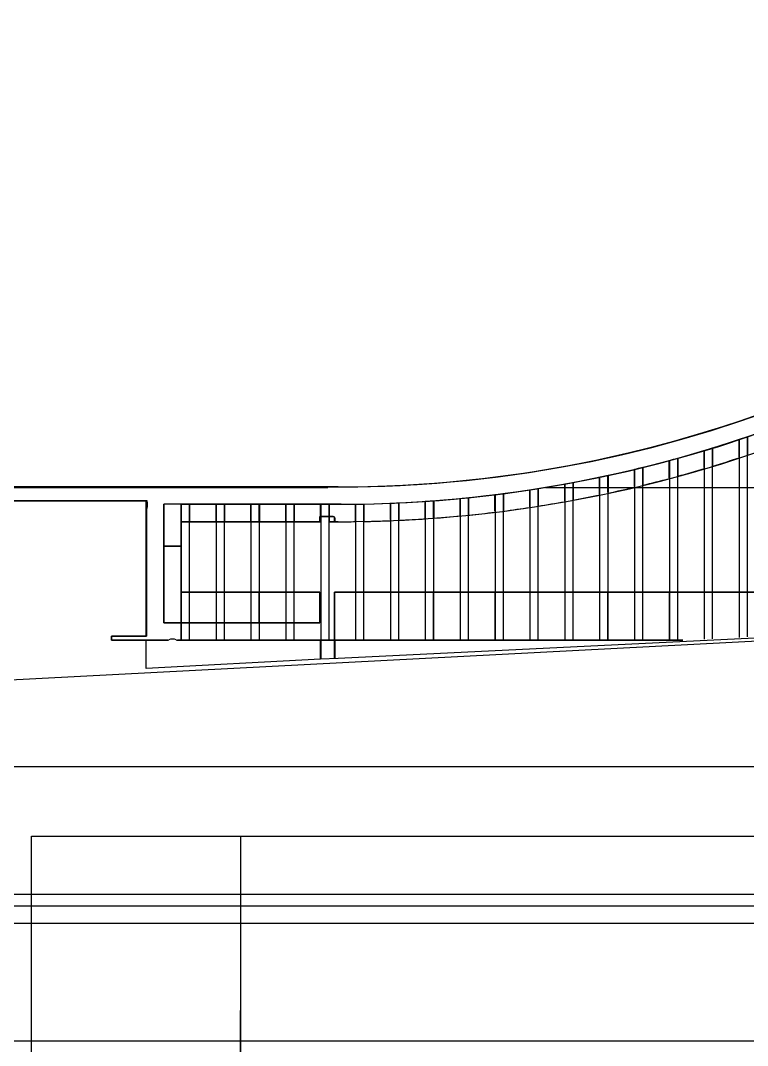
# Model space of a CAD drawing. Header units: millimetres. Extents: x -4391136 to -1798569, y -886572 to -291056.
# Drawn here: x -2255466 to -2254423, y -390540 to -389070 of the extents above; entities that cross this region are included whole.
import ezdxf

# ---------------------------------------------------------------- set-up
doc = ezdxf.new("R2010")
doc.units = ezdxf.units.MM
doc.linetypes.add('TA_GL_005.00000', pattern=[13.75, 5, -1.25, 1.25, -1.25, 5])
for name, color, linetype in [('000 - 0_SYM_DWG_GRIDLINE_MAIN_COLOR_251', 7, 'Continuous'), ('000 - CONCRETE_EX_BUILDING_MAIN_COLOR_1', 7, 'Continuous'), ('000 - CONCRETE_EX_BUILDING_SUB_COLOR_251', 7, 'Continuous'), ('000 - CONCRETE_EX_CANOPY_MAIN_COLOR_251', 7, 'Continuous'), ('000 - CONCRETE_WALL_MAIN_COLOR_1', 7, 'Continuous'), ('_PP-Dim', 7, 'Continuous'), ('Xref-E1-E4$0$E2_Ent2-CRD$0$_Beam', 7, 'Continuous'), ('Xref-E1-E4$0$E2_Ent2-CRD$0$_Col', 7, 'Continuous'), ('Xref-E1-E4$0$E2_Ent2-CRD$0$S-280-M_STRUCT_FRAME', 7, 'Continuous')]:
    doc.layers.add(name, color=color, linetype=linetype)
doc.styles.add('TA', font='', dxfattribs={"height": 4.5})
doc.styles.get('TA').set_extended_font_data('Cordia New')

# ---------------------------------------------------------------- blocks, each defined once
blk = doc.blocks.new('W-1-PP17-ENT2_REV00_20260527-020919_ELEVATION_2_ST')
at = {"layer": 'Xref-E1-E4$0$E2_Ent2-CRD$0$_Beam', "color": 7, "lineweight": -3}
blk.add_line((-22025, 105590), (-19735, 105590), dxfattribs=at)
at = {"layer": 'Xref-E1-E4$0$E2_Ent2-CRD$0$_Col', "color": 7}
blk.add_lwpolyline([(-22325, 105590), (-22025, 105590), (-22025, 102290), (-22325, 102290)], close=True, dxfattribs=at)
at = {"layer": 'Xref-E1-E4$0$E2_Ent2-CRD$0$S-280-M_STRUCT_FRAME', "color": 7, "lineweight": -3}
blk.add_line((-22025, 104990), (-22025, 105340), dxfattribs=at)
blk = doc.blocks.new('*U2335')
at = {"layer": '000 - 0_SYM_DWG_GRIDLINE_MAIN_COLOR_251', "color": 7, "linetype": 'ByBlock', "ltscale": 5}
blk.add_line((20, 0), (-573.796, 0), dxfattribs=at)
at = {"color": 7, "style": 'TA', "flags": 1}
blk.add_attdef('LOCATION', (6, -6), '', height=4.5, rotation=270, dxfattribs=at)
blk = doc.blocks.new('W-1-PP17-ENT2_REV00_20260527-020919_ELEVATION_2_DIMS')
at = {"layer": '000 - 0_SYM_DWG_GRIDLINE_MAIN_COLOR_251', "color": 7, "linetype": 'TA_GL_005.00000', "xscale": 50, "yscale": 50, "zscale": 50, "rotation": 180}
blk.add_blockref('*U2335', (-26525, 106090), dxfattribs=at)
blk = doc.blocks.new('A$C3de08056')
at = {"layer": '000 - CONCRETE_WALL_MAIN_COLOR_1', "color": 7}
for p, q in [((-25909.9, -239), (-28909.6, -396.2)), ((-29334.1, -500), (-16609.4, -500)), ((-29309.4, -500), (-16609.4, -500)), ((-16609.4, -683.6), (-29334.1, -683.6)), ((-16609.4, -700), (-29759.4, -700)), ((-16609.4, -725), (-29759.4, -725)), ((-16609.4, -725), (-29509.4, -725)), ((-16609.4, -894), (-29559.4, -894)), ((-16609.4, -894), (-29509.4, -894))]:
    blk.add_line(p, q, dxfattribs=at)
blk = doc.blocks.new('DPA_CP_Entrance Canopy Curve_Ent 2_Edge Rev B-2 - Entrance Canopy Curve_Right-28747511-ENTRANCE 2 - ELEVATION 2')
at = {"layer": '000 - CONCRETE_EX_BUILDING_SUB_COLOR_251', "color": 7}
for p, q in [((-517828.4, 106159), (-517828.4, 105875.3)), ((-517828.4, 106133.7), (-517828.4, 106159)), ((-517816.4, 105875.9), (-517816.4, 106163)), ((-517816.4, 106163), (-517816.4, 106137.2)), ((-517878.4, 106143.2), (-517878.4, 105872.7)), ((-517878.4, 106118.8), (-517878.4, 106143.2)), ((-517866.4, 105873.3), (-517866.4, 106146.9)), ((-517866.4, 106146.9), (-517866.4, 106122.3)), ((-517966.4, 105871.1), (-517966.4, 106119.2)), ((-517966.4, 106119.2), (-517966.4, 106094.1)), ((-517928.4, 106129), (-517928.4, 105871.1)), ((-517928.4, 106103.9), (-517928.4, 106129)), ((-517916.4, 105871.1), (-517916.4, 106132.2)), ((-517916.4, 106132.2), (-517916.4, 106107.5)), ((-518028.4, 106105), (-518028.4, 105871.1)), ((-518028.4, 106081.1), (-518028.4, 106105)), ((-518016.4, 105871.1), (-518016.4, 106107.6)), ((-518016.4, 106107.6), (-518016.4, 106083.6)), ((-517978.4, 106116.2), (-517978.4, 105871.1)), ((-517978.4, 106091.6), (-517978.4, 106116.2)), ((-518403.4, 106091.1), (-518878.4, 106091.1)), ((-518403.4, 106091.1), (-518878.4, 106091.1)), ((-518078.4, 106095.2), (-518078.4, 105871.1)), ((-518078.4, 106070.6), (-518078.4, 106095.2)), ((-518066.4, 105871.1), (-518066.4, 106097.5)), ((-518066.4, 106097.5), (-518066.4, 106073.1)), ((-518216.4, 105871.1), (-518216.4, 106075.7)), ((-518216.4, 106075.7), (-518216.4, 106051.7)), ((-518178.4, 106080), (-518178.4, 105871.1)), ((-518178.4, 106056.4), (-518178.4, 106080)), ((-518166.4, 105871.1), (-518166.4, 106081.5)), ((-518166.4, 106081.5), (-518166.4, 106057.9)), ((-518128.4, 106086.9), (-518128.4, 105871.1)), ((-518128.4, 106062.6), (-518128.4, 106086.9)), ((-518116.4, 105871.1), (-518116.4, 106088.8)), ((-518116.4, 106088.8), (-518116.4, 106064.1)), ((-518878.4, 106071.1), (-518677.5, 106071.1)), ((-518878.4, 106071.1), (-518677.5, 106071.1)), ((-518628.4, 106066.1), (-518628.4, 105896.1)), ((-518628.4, 105871.1), (-518628.4, 106066.1)), ((-518628.4, 106066.1), (-518398.9, 106066.1)), ((-518628.4, 106066.1), (-518398.9, 106066.1)), ((-518628.4, 106066.1), (-518628.4, 105872.2)), ((-518616.4, 106066.1), (-518628.4, 106066.1)), ((-518628.4, 106066.1), (-518616.4, 106066.1)), ((-518628.4, 105872.2), (-518628.4, 106066.1)), ((-518616.4, 105871.1), (-518616.4, 106066.1)), ((-518616.4, 106066.1), (-518616.4, 106041.1)), ((-518566.4, 106066.1), (-518578.4, 106066.1)), ((-518578.4, 106066.1), (-518578.4, 105871.1)), ((-518578.4, 106041.1), (-518578.4, 106066.1)), ((-518578.4, 106066.1), (-518566.4, 106066.1)), ((-518566.4, 105871.1), (-518566.4, 106066.1)), ((-518566.4, 106066.1), (-518566.4, 106041.1)), ((-518516.4, 106066.1), (-518528.4, 106066.1)), ((-518528.4, 106066.1), (-518528.4, 105871.1)), ((-518528.4, 106041.1), (-518528.4, 106066.1)), ((-518528.4, 106066.1), (-518516.4, 106066.1)), ((-518516.4, 105871.1), (-518516.4, 106066.1)), ((-518516.4, 106066.1), (-518516.4, 106041.1)), ((-518466.4, 106066.1), (-518478.4, 106066.1)), ((-518478.4, 106066.1), (-518478.4, 105871.1)), ((-518478.4, 106041.1), (-518478.4, 106066.1)), ((-518478.4, 106066.1), (-518466.4, 106066.1)), ((-518466.4, 105871.1), (-518466.4, 106066.1)), ((-518466.4, 106066.1), (-518466.4, 106041.1)), ((-518416.4, 106066.1), (-518428.4, 106066.1)), ((-518428.4, 106066.1), (-518428.4, 105871.1)), ((-518428.4, 106041.1), (-518428.4, 106066.1)), ((-518428.4, 106066.1), (-518416.4, 106066.1)), ((-518416.4, 105871.1), (-518416.4, 106066.1)), ((-518416.4, 106066.1), (-518416.4, 106041.1)), ((-518378.4, 106066.2), (-518378.4, 105871.1)), ((-518378.4, 106042.1), (-518378.4, 106066.2)), ((-518366.4, 105871.1), (-518366.4, 106066.4)), ((-518366.4, 106066.4), (-518366.4, 106042.6)), ((-518328.4, 106067.6), (-518328.4, 105871.1)), ((-518328.4, 106044.2), (-518328.4, 106067.6)), ((-518316.4, 105871.1), (-518316.4, 106068.1)), ((-518316.4, 106068.1), (-518316.4, 106044.7)), ((-518278.4, 106070.4), (-518278.4, 105871.1)), ((-518278.4, 106046.2), (-518278.4, 106070.4)), ((-518266.4, 105871.1), (-518266.4, 106071.2)), ((-518266.4, 106071.2), (-518266.4, 106046.7)), ((-518228.4, 106074.5), (-518228.4, 105871.1)), ((-518228.4, 106050.2), (-518228.4, 106074.5)), ((-518678.4, 106058.1), (-518678.4, 105877.1)), ((-518678.4, 106058.1), (-518678.4, 105877.1)), ((-518429.4, 106041.1), (-518429.4, 106048.6)), ((-518429.4, 106048.6), (-518429.4, 106041.1)), ((-518416.4, 106048.6), (-518410.4, 106048.6)), ((-518410.4, 106048.6), (-518416.4, 106048.6)), ((-518408.4, 106046.6), (-518408.4, 106041.1)), ((-518408.4, 106041.1), (-518408.4, 106046.6)), ((-518628.4, 106041.1), (-518628.4, 105872.2)), ((-518628.4, 105872.2), (-518628.4, 106041.1)), ((-518628.4, 106041.1), (-518628.4, 105940)), ((-518628.4, 105940), (-518628.4, 106041.1)), ((-518628.4, 106041.1), (-518628.4, 105940)), ((-518628.4, 105940), (-518628.4, 106041.1)), ((-518578.4, 106041.1), (-518616.4, 106041.1)), ((-518616.4, 106041.1), (-518578.4, 106041.1)), ((-518578.4, 106041.1), (-518616.4, 106041.1)), ((-518616.4, 106041.1), (-518578.4, 106041.1)), ((-518578.4, 106041.1), (-518616.4, 106041.1)), ((-518616.4, 106041.1), (-518578.4, 106041.1)), ((-518528.4, 106041.1), (-518566.4, 106041.1)), ((-518566.4, 106041.1), (-518528.4, 106041.1)), ((-518528.4, 106041.1), (-518566.4, 106041.1)), ((-518566.4, 106041.1), (-518528.4, 106041.1)), ((-518528.4, 106041.1), (-518566.4, 106041.1)), ((-518566.4, 106041.1), (-518528.4, 106041.1)), ((-518478.4, 106041.1), (-518516.4, 106041.1)), ((-518516.4, 106041.1), (-518478.4, 106041.1)), ((-518478.4, 106041.1), (-518516.4, 106041.1)), ((-518516.4, 106041.1), (-518478.4, 106041.1)), ((-518478.4, 106041.1), (-518516.4, 106041.1)), ((-518516.4, 106041.1), (-518478.4, 106041.1)), ((-518428.4, 106041.1), (-518466.4, 106041.1)), ((-518466.4, 106041.1), (-518428.4, 106041.1)), ((-518428.4, 106041.1), (-518466.4, 106041.1)), ((-518466.4, 106041.1), (-518428.4, 106041.1)), ((-518429.4, 106041.1), (-518466.4, 106041.1)), ((-518466.4, 106041.1), (-518429.4, 106041.1)), ((-518403.4, 106041.1), (-518416.4, 106041.1)), ((-518416.4, 106041.1), (-518403.4, 106041.1)), ((-518403.4, 106041.1), (-518416.4, 106041.1)), ((-518416.4, 106041.1), (-518403.4, 106041.1)), ((-518403.4, 106041.1), (-518408.4, 106041.1)), ((-518408.4, 106041.1), (-518403.4, 106041.1)), ((-518628.4, 105872.2), (-518628.4, 105896.1)), ((-518678.4, 105877.1), (-518728.4, 105877.1)), ((-518728.4, 105877.1), (-518728.4, 105871.1)), ((-518728.4, 105877.1), (-518728.4, 105872.2)), ((-518678.4, 105877.1), (-518728.4, 105877.1)), ((-518728.4, 105871.1), (-518647.9, 105871.1)), ((-518728.4, 105871.1), (-518647.9, 105871.1)), ((-518633.9, 105871.1), (-518628.4, 105871.1)), ((-518633.9, 105871.1), (-518428.4, 105871.1)), ((-518628.4, 105871.1), (-517909, 105871.1)), ((-517909, 105871.1), (-518628.4, 105871.1)), ((-518428.4, 105871.1), (-518628.4, 105871.1)), ((-518628.4, 105871.1), (-518616.4, 105871.1)), ((-518616.4, 105871.1), (-518628.4, 105871.1)), ((-518578.4, 105871.1), (-518566.4, 105871.1)), ((-518566.4, 105871.1), (-518578.4, 105871.1)), ((-518528.4, 105871.1), (-518516.4, 105871.1)), ((-518516.4, 105871.1), (-518528.4, 105871.1)), ((-518478.4, 105871.1), (-518466.4, 105871.1)), ((-518466.4, 105871.1), (-518478.4, 105871.1)), ((-518428.4, 105843.8), (-518428.4, 105871.1)), ((-518428.4, 105871.1), (-518428.4, 105843.8)), ((-518428.4, 105871.1), (-518416.4, 105871.1)), ((-518416.4, 105871.1), (-518428.4, 105871.1)), ((-518408.4, 105871.1), (-518408.4, 105844.9)), ((-518408.4, 105844.9), (-518408.4, 105871.1)), ((-518378.4, 105871.1), (-518366.4, 105871.1)), ((-518366.4, 105871.1), (-518378.4, 105871.1)), ((-518328.4, 105871.1), (-518316.4, 105871.1)), ((-518316.4, 105871.1), (-518328.4, 105871.1)), ((-518278.4, 105871.1), (-518266.4, 105871.1)), ((-518266.4, 105871.1), (-518278.4, 105871.1)), ((-518228.4, 105871.1), (-518216.4, 105871.1)), ((-518216.4, 105871.1), (-518228.4, 105871.1)), ((-518178.4, 105871.1), (-518166.4, 105871.1)), ((-518166.4, 105871.1), (-518178.4, 105871.1)), ((-518128.4, 105871.1), (-518116.4, 105871.1)), ((-518116.4, 105871.1), (-518128.4, 105871.1)), ((-518078.4, 105871.1), (-518066.4, 105871.1)), ((-518066.4, 105871.1), (-518078.4, 105871.1)), ((-518028.4, 105871.1), (-518016.4, 105871.1)), ((-518016.4, 105871.1), (-518028.4, 105871.1)), ((-517978.4, 105871.1), (-517966.4, 105871.1)), ((-517966.4, 105871.1), (-517978.4, 105871.1)), ((-517928.4, 105871.1), (-517916.4, 105871.1)), ((-517916.4, 105871.1), (-517928.4, 105871.1))]:
    blk.add_line(p, q, dxfattribs=at)
for centre, radius, start, end in [((-518403.4, 107891.1), 1800, 270, 360), ((-518403.4, 107891.1), 1825, 270.1424, 0), ((-518403.4, 107891.1), 1800, 270, 326.8114), ((-518403.4, 107891.1), 1825, 270.1424, 293.7891), ((-518403.4, 107891.1), 1825, 288.3648, 288.7622), ((-518403.4, 107891.1), 1825, 288.3648, 288.7622), ((-518403.4, 107891.1), 1825, 286.7184, 287.1122), ((-518403.4, 107891.1), 1825, 286.7184, 287.1122), ((-518403.4, 107891.1), 1825, 283.4663, 283.854), ((-518403.4, 107891.1), 1825, 283.4663, 283.854), ((-518403.4, 107891.1), 1825, 285.0861, 285.4767), ((-518403.4, 107891.1), 1825, 285.0861, 285.4767), ((-518403.4, 107891.1), 1850, 286.8884, 288.1167), ((-518403.4, 107891.1), 1850, 286.8884, 288.1167), ((-518403.4, 107891.1), 1850, 286.8884, 288.1167), ((-518403.4, 107891.1), 1850, 286.8884, 288.1167), ((-518403.4, 107891.1), 1850, 286.8884, 288.1167), ((-518403.4, 107891.1), 1850, 286.8884, 288.1167), ((-518403.4, 107891.1), 1825, 281.8574, 282.2426), ((-518403.4, 107891.1), 1825, 281.8574, 282.05), ((-518403.4, 107891.1), 1825, 282.0766, 282.2426), ((-518403.4, 107891.1), 1850, 285.2722, 286.5005), ((-518403.4, 107891.1), 1850, 285.2722, 286.5005), ((-518403.4, 107891.1), 1850, 285.2722, 286.5005), ((-518403.4, 107891.1), 1850, 285.2722, 286.5005), ((-518403.4, 107891.1), 1850, 285.2722, 286.5005), ((-518403.4, 107891.1), 1850, 285.2722, 286.5005), ((-518403.4, 107891.1), 1825, 280.2579, 280.641), ((-518403.4, 107891.1), 1825, 280.2579, 280.641), ((-518403.4, 107891.1), 1850, 282.0849, 283.2877), ((-518403.4, 107891.1), 1850, 282.0849, 283.2877), ((-518403.4, 107891.1), 1850, 282.0849, 283.2877), ((-518403.4, 107891.1), 1850, 282.0849, 283.2877), ((-518403.4, 107891.1), 1850, 282.0849, 283.2877), ((-518403.4, 107891.1), 1850, 282.0849, 283.2877), ((-518403.4, 107891.1), 1850, 283.6676, 284.8843), ((-518403.4, 107891.1), 1850, 283.6676, 284.8843), ((-518403.4, 107891.1), 1850, 283.6676, 284.8843), ((-518403.4, 107891.1), 1850, 283.6676, 284.8843), ((-518403.4, 107891.1), 1850, 283.6676, 284.8843), ((-518403.4, 107891.1), 1850, 283.6676, 284.8843), ((-518403.4, 107891.1), 1825, 275.5024, 275.881), ((-518403.4, 107891.1), 1825, 275.5024, 275.881), ((-518403.4, 107891.1), 1825, 277.0817, 277.4615), ((-518403.4, 107891.1), 1825, 277.0817, 277.4615), ((-518403.4, 107891.1), 1825, 278.6664, 279.0477), ((-518403.4, 107891.1), 1825, 278.6664, 279.0477), ((-518403.4, 107891.1), 1850, 280.5022, 281.7051), ((-518403.4, 107891.1), 1850, 280.5022, 281.7051), ((-518403.4, 107891.1), 1850, 280.5022, 281.7051), ((-518403.4, 107891.1), 1850, 280.5022, 281.7051), ((-518403.4, 107891.1), 1850, 280.5022, 281.7051), ((-518403.4, 107891.1), 1850, 280.5022, 281.7051), ((-518675.4, 106058.1), 3, 135, 180), ((-518692.9, 106065.7), 16.3, 340.2412, 19.0992), ((-518692.9, 106065.7), 16.3, 340.2412, 19.0992), ((-518403.4, 107891.1), 1825, 270.7847, 271.1615), ((-518403.4, 107891.1), 1825, 270.7847, 271.1615), ((-518403.4, 107891.1), 1825, 272.3551, 272.7322), ((-518403.4, 107891.1), 1825, 272.3551, 272.7322), ((-518403.4, 107891.1), 1825, 273.9273, 274.305), ((-518403.4, 107891.1), 1825, 273.9273, 274.1161), ((-518403.4, 107891.1), 1825, 274.1456, 274.305), ((-518403.4, 107891.1), 1850, 277.3662, 278.5525), ((-518403.4, 107891.1), 1850, 277.3662, 278.5525), ((-518403.4, 107891.1), 1850, 277.3662, 278.5525), ((-518403.4, 107891.1), 1850, 277.3662, 278.5525), ((-518403.4, 107891.1), 1850, 277.3662, 278.5525), ((-518403.4, 107891.1), 1850, 277.3662, 278.5525), ((-518403.4, 107891.1), 1850, 278.9272, 280.1224), ((-518403.4, 107891.1), 1850, 278.9272, 280.1224), ((-518403.4, 107891.1), 1850, 278.9272, 280.1224), ((-518403.4, 107891.1), 1850, 278.9272, 280.1224), ((-518403.4, 107891.1), 1850, 278.9272, 280.1224), ((-518403.4, 107891.1), 1850, 278.9272, 280.1224), ((-518410.4, 106046.6), 2, 0, 90), ((-518410.4, 106046.6), 2, 30, 60), ((-518403.4, 107891.1), 1850, 274.2476, 275.4306), ((-518403.4, 107891.1), 1850, 274.2476, 275.4306), ((-518403.4, 107891.1), 1850, 274.2476, 275.4306), ((-518403.4, 107891.1), 1850, 274.2476, 275.4306), ((-518403.4, 107891.1), 1850, 274.2476, 275.4306), ((-518403.4, 107891.1), 1850, 274.2476, 275.4306), ((-518403.4, 107891.1), 1850, 275.8052, 276.9916), ((-518403.4, 107891.1), 1850, 275.8052, 276.9916), ((-518403.4, 107891.1), 1850, 275.8052, 276.9916), ((-518403.4, 107891.1), 1850, 275.8052, 276.9916), ((-518403.4, 107891.1), 1850, 275.8052, 276.9916), ((-518403.4, 107891.1), 1850, 275.8052, 276.9916), ((-518403.4, 107891.1), 1850, 270, 270.775), ((-518403.4, 107891.1), 1850, 270, 270.775), ((-518403.4, 107891.1), 1850, 270, 270.775), ((-518403.4, 107891.1), 1850, 270, 270.775), ((-518403.4, 107891.1), 1850, 270, 270.775), ((-518403.4, 107891.1), 1850, 270, 270.775), ((-518403.4, 107891.1), 1850, 271.147, 272.3253), ((-518403.4, 107891.1), 1850, 271.147, 272.3253), ((-518403.4, 107891.1), 1850, 271.147, 272.3253), ((-518403.4, 107891.1), 1850, 271.147, 272.3253), ((-518403.4, 107891.1), 1850, 271.147, 272.3253), ((-518403.4, 107891.1), 1850, 271.147, 272.3253), ((-518403.4, 107891.1), 1850, 272.6973, 273.8756), ((-518403.4, 107891.1), 1850, 272.6973, 273.8756), ((-518403.4, 107891.1), 1850, 272.6973, 273.8756), ((-518403.4, 107891.1), 1850, 272.6973, 273.8756), ((-518403.4, 107891.1), 1850, 272.6973, 273.8756), ((-518403.4, 107891.1), 1850, 272.6973, 273.8756), ((-518647.9, 105873.1), 2, 270, 322.38), ((-518640.9, 105858.4), 14.5, 68.229, 112.0886), ((-518640.9, 105858.4), 14.5, 68.229, 112.0422), ((-518633.9, 105873.1), 2, 216.5443, 270), ((-518633.9, 105873.1), 2, 216.5443, 270)]:
    blk.add_arc(centre, radius, start, end, dxfattribs=at)
blk = doc.blocks.new('DPA_CP_Entrance Canopy Curve_Ent 2_Edge Rev B-1 - Entrance Canopy Curve_Left-31479712-ENTRANCE 2 - ELEVATION 2')
at = {"layer": '000 - CONCRETE_EX_BUILDING_SUB_COLOR_251', "color": 7}
for p, q in [((-517828.4, 106159), (-517828.4, 106133.7)), ((-517828.4, 106133.7), (-517828.4, 106159)), ((-517816.4, 106137.2), (-517816.4, 106163)), ((-517816.4, 106163), (-517816.4, 106137.2)), ((-517878.4, 106143.2), (-517878.4, 106118.8)), ((-517878.4, 106118.8), (-517878.4, 106143.2)), ((-517866.4, 106122.3), (-517866.4, 106146.9)), ((-517866.4, 106146.9), (-517866.4, 106122.3)), ((-517966.4, 106094.1), (-517966.4, 106119.2)), ((-517966.4, 106119.2), (-517966.4, 106094.1)), ((-517928.4, 106129), (-517928.4, 106103.9)), ((-517928.4, 106103.9), (-517928.4, 106129)), ((-517916.4, 106107.5), (-517916.4, 106132.2)), ((-517916.4, 106132.2), (-517916.4, 106107.5)), ((-518028.4, 106105), (-518028.4, 106081.1)), ((-518028.4, 106081.1), (-518028.4, 106105)), ((-518016.4, 106083.6), (-518016.4, 106107.6)), ((-518016.4, 106107.6), (-518016.4, 106083.6)), ((-517978.4, 106116.2), (-517978.4, 106091.6)), ((-517978.4, 106091.6), (-517978.4, 106116.2)), ((-518878.4, 106091.1), (-518403.4, 106091.1)), ((-518878.4, 106091.1), (-518403.4, 106091.1)), ((-518078.4, 106095.2), (-518078.4, 106070.6)), ((-518078.4, 106070.6), (-518078.4, 106095.2)), ((-518066.4, 106073.1), (-518066.4, 106097.5)), ((-518066.4, 106097.5), (-518066.4, 106073.1)), ((-518216.4, 106051.7), (-518216.4, 106075.7)), ((-518216.4, 106075.7), (-518216.4, 106051.7)), ((-518178.4, 106080), (-518178.4, 106056.4)), ((-518178.4, 106056.4), (-518178.4, 106080)), ((-518166.4, 106057.9), (-518166.4, 106081.5)), ((-518166.4, 106081.5), (-518166.4, 106057.9)), ((-518128.4, 106086.9), (-518128.4, 106062.6)), ((-518128.4, 106062.6), (-518128.4, 106086.9)), ((-518116.4, 106064.1), (-518116.4, 106088.8)), ((-518116.4, 106088.8), (-518116.4, 106064.1)), ((-518677.5, 106071.1), (-518878.4, 106071.1)), ((-518677.5, 106071.1), (-518878.4, 106071.1)), ((-518628.4, 106036.1), (-518628.4, 106066.1)), ((-518398.9, 106066.1), (-518628.4, 106066.1)), ((-518628.4, 106066.1), (-518628.4, 106036.1)), ((-518398.9, 106066.1), (-518628.4, 106066.1)), ((-518628.4, 106066.1), (-518628.4, 106036.1)), ((-518616.4, 106066.1), (-518628.4, 106066.1)), ((-518628.4, 106066.1), (-518616.4, 106066.1)), ((-518628.4, 106036.1), (-518628.4, 106066.1)), ((-518616.4, 106041.1), (-518616.4, 106066.1)), ((-518616.4, 106066.1), (-518616.4, 106041.1)), ((-518566.4, 106066.1), (-518578.4, 106066.1)), ((-518578.4, 106066.1), (-518578.4, 106041.1)), ((-518578.4, 106041.1), (-518578.4, 106066.1)), ((-518578.4, 106066.1), (-518566.4, 106066.1)), ((-518566.4, 106041.1), (-518566.4, 106066.1)), ((-518566.4, 106066.1), (-518566.4, 106041.1)), ((-518516.4, 106066.1), (-518528.4, 106066.1)), ((-518528.4, 106066.1), (-518528.4, 106041.1)), ((-518528.4, 106041.1), (-518528.4, 106066.1)), ((-518528.4, 106066.1), (-518516.4, 106066.1)), ((-518516.4, 106041.1), (-518516.4, 106066.1)), ((-518516.4, 106066.1), (-518516.4, 106041.1)), ((-518466.4, 106066.1), (-518478.4, 106066.1)), ((-518478.4, 106066.1), (-518478.4, 106041.1)), ((-518478.4, 106041.1), (-518478.4, 106066.1)), ((-518478.4, 106066.1), (-518466.4, 106066.1)), ((-518466.4, 106041.1), (-518466.4, 106066.1)), ((-518466.4, 106066.1), (-518466.4, 106041.1)), ((-518416.4, 106066.1), (-518428.4, 106066.1)), ((-518428.4, 106066.1), (-518428.4, 106048.5)), ((-518428.4, 106048.5), (-518428.4, 106066.1)), ((-518428.4, 106066.1), (-518416.4, 106066.1)), ((-518416.4, 106048.6), (-518416.4, 106066.1)), ((-518416.4, 106066.1), (-518416.4, 106048.6)), ((-518378.4, 106066.2), (-518378.4, 106042.1)), ((-518378.4, 106042.1), (-518378.4, 106066.2)), ((-518366.4, 106042.6), (-518366.4, 106066.4)), ((-518366.4, 106066.4), (-518366.4, 106042.6)), ((-518328.4, 106067.6), (-518328.4, 106044.2)), ((-518328.4, 106044.2), (-518328.4, 106067.6)), ((-518316.4, 106044.7), (-518316.4, 106068.1)), ((-518316.4, 106068.1), (-518316.4, 106044.7)), ((-518278.4, 106070.4), (-518278.4, 106046.2)), ((-518278.4, 106046.2), (-518278.4, 106070.4)), ((-518266.4, 106046.7), (-518266.4, 106071.2)), ((-518266.4, 106071.2), (-518266.4, 106046.7)), ((-518228.4, 106074.5), (-518228.4, 106050.2)), ((-518228.4, 106050.2), (-518228.4, 106074.5)), ((-518678.4, 105877.1), (-518678.4, 106058.1)), ((-518678.4, 105877.1), (-518678.4, 106058.1)), ((-518429.4, 106048.6), (-518429.4, 106041.1)), ((-518429.4, 106041.1), (-518429.4, 106048.6)), ((-518410.4, 106048.6), (-518416.4, 106048.6)), ((-518416.4, 106048.6), (-518410.4, 106048.6)), ((-518408.4, 106041.1), (-518408.4, 106046.6)), ((-518408.4, 106046.6), (-518408.4, 106041.1)), ((-518628.4, 106041.1), (-518628.4, 106036.1)), ((-518628.4, 106036.1), (-518628.4, 106041.1)), ((-518628.4, 106041.1), (-518628.4, 106036.1)), ((-518628.4, 106036.1), (-518628.4, 106041.1)), ((-518628.4, 106041.1), (-518628.4, 106036.1)), ((-518628.4, 106036.1), (-518628.4, 106041.1)), ((-518578.4, 106041.1), (-518616.4, 106041.1)), ((-518616.4, 106041.1), (-518578.4, 106041.1)), ((-518578.4, 106041.1), (-518616.4, 106041.1)), ((-518616.4, 106041.1), (-518578.4, 106041.1)), ((-518578.4, 106041.1), (-518616.4, 106041.1)), ((-518616.4, 106041.1), (-518578.4, 106041.1)), ((-518528.4, 106041.1), (-518566.4, 106041.1)), ((-518566.4, 106041.1), (-518528.4, 106041.1)), ((-518528.4, 106041.1), (-518566.4, 106041.1)), ((-518566.4, 106041.1), (-518528.4, 106041.1)), ((-518528.4, 106041.1), (-518566.4, 106041.1)), ((-518566.4, 106041.1), (-518528.4, 106041.1)), ((-518478.4, 106041.1), (-518516.4, 106041.1)), ((-518516.4, 106041.1), (-518478.4, 106041.1)), ((-518478.4, 106041.1), (-518516.4, 106041.1)), ((-518516.4, 106041.1), (-518478.4, 106041.1)), ((-518478.4, 106041.1), (-518516.4, 106041.1)), ((-518516.4, 106041.1), (-518478.4, 106041.1)), ((-518429.4, 106041.1), (-518466.4, 106041.1)), ((-518466.4, 106041.1), (-518429.4, 106041.1)), ((-518429.4, 106041.1), (-518466.4, 106041.1)), ((-518466.4, 106041.1), (-518429.4, 106041.1)), ((-518429.4, 106041.1), (-518466.4, 106041.1)), ((-518466.4, 106041.1), (-518429.4, 106041.1)), ((-518403.4, 106041.1), (-518408.4, 106041.1)), ((-518408.4, 106041.1), (-518403.4, 106041.1)), ((-518403.4, 106041.1), (-518408.4, 106041.1)), ((-518408.4, 106041.1), (-518403.4, 106041.1)), ((-518403.4, 106041.1), (-518408.4, 106041.1)), ((-518408.4, 106041.1), (-518403.4, 106041.1)), ((-518628.4, 106006.1), (-518628.4, 105896.1)), ((-518628.4, 105896.1), (-518628.4, 106006.1)), ((-518628.4, 105896.1), (-518628.4, 106006.1)), ((-518628.4, 106006.1), (-518628.4, 105896.1)), ((-518628.4, 106006.1), (-518628.4, 105896.1)), ((-518628.4, 105896.1), (-518628.4, 106006.1)), ((-518628.4, 106006.1), (-518628.4, 105940)), ((-518628.4, 105940), (-518628.4, 106006.1)), ((-518628.4, 106006.1), (-518628.4, 105940)), ((-518628.4, 105940), (-518628.4, 106006.1)), ((-518728.4, 105872.2), (-518728.4, 105877.1)), ((-518728.4, 105877.1), (-518678.4, 105877.1)), ((-518728.4, 105877.1), (-518678.4, 105877.1)), ((-518728.4, 105872.2), (-518728.4, 105877.1)), ((-518647.9, 105871.1), (-518728.4, 105871.1)), ((-518647.9, 105871.1), (-518728.4, 105871.1)), ((-518628.4, 105871.1), (-518633.9, 105871.1)), ((-518428.4, 105871.1), (-518633.9, 105871.1)), ((-518628.4, 105871.1), (-518428.4, 105871.1)), ((-518428.4, 105871.1), (-518628.4, 105871.1)), ((-518628.4, 105871.1), (-518428.4, 105871.1)), ((-518628.4, 105871.1), (-518616.4, 105871.1)), ((-518616.4, 105871.1), (-518628.4, 105871.1)), ((-518578.4, 105871.1), (-518566.4, 105871.1)), ((-518566.4, 105871.1), (-518578.4, 105871.1)), ((-518528.4, 105871.1), (-518516.4, 105871.1)), ((-518516.4, 105871.1), (-518528.4, 105871.1)), ((-518478.4, 105871.1), (-518466.4, 105871.1)), ((-518466.4, 105871.1), (-518478.4, 105871.1)), ((-518428.4, 105871.1), (-518428.4, 105843.8)), ((-518428.4, 105843.8), (-518428.4, 105871.1)), ((-518408.4, 105871.1), (-517909, 105871.1)), ((-517909, 105871.1), (-518408.4, 105871.1)), ((-518408.4, 105844.9), (-518408.4, 105871.1)), ((-518408.4, 105871.1), (-518408.4, 105844.9)), ((-518378.4, 105871.1), (-518366.4, 105871.1)), ((-518366.4, 105871.1), (-518378.4, 105871.1)), ((-518328.4, 105871.1), (-518316.4, 105871.1)), ((-518316.4, 105871.1), (-518328.4, 105871.1)), ((-518278.4, 105871.1), (-518266.4, 105871.1)), ((-518266.4, 105871.1), (-518278.4, 105871.1)), ((-518228.4, 105871.1), (-518216.4, 105871.1)), ((-518216.4, 105871.1), (-518228.4, 105871.1)), ((-518178.4, 105871.1), (-518166.4, 105871.1)), ((-518166.4, 105871.1), (-518178.4, 105871.1)), ((-518128.4, 105871.1), (-518116.4, 105871.1)), ((-518116.4, 105871.1), (-518128.4, 105871.1)), ((-518078.4, 105871.1), (-518066.4, 105871.1)), ((-518066.4, 105871.1), (-518078.4, 105871.1)), ((-518028.4, 105871.1), (-518016.4, 105871.1)), ((-518016.4, 105871.1), (-518028.4, 105871.1)), ((-517978.4, 105871.1), (-517966.4, 105871.1)), ((-517966.4, 105871.1), (-517978.4, 105871.1)), ((-517928.4, 105871.1), (-517916.4, 105871.1)), ((-517916.4, 105871.1), (-517928.4, 105871.1))]:
    blk.add_line(p, q, dxfattribs=at)
for centre, radius, start, end in [((-518403.4, 107891.1), 1800, 270, 326.8114), ((-518403.4, 107891.1), 1800, 270, 326.8114), ((-518403.4, 107891.1), 1825, 270.1424, 293.7891), ((-518403.4, 107891.1), 1825, 270.1424, 293.7891), ((-518403.4, 107891.1), 1825, 288.3648, 288.7622), ((-518403.4, 107891.1), 1825, 288.3648, 288.7622), ((-518403.4, 107891.1), 1825, 286.7184, 287.1122), ((-518403.4, 107891.1), 1825, 286.7184, 287.1122), ((-518403.4, 107891.1), 1825, 283.4663, 283.854), ((-518403.4, 107891.1), 1825, 283.4663, 283.854), ((-518403.4, 107891.1), 1825, 285.0861, 285.4767), ((-518403.4, 107891.1), 1825, 285.0861, 285.4767), ((-518403.4, 107891.1), 1850, 286.8884, 288.1167), ((-518403.4, 107891.1), 1850, 286.8884, 288.1167), ((-518403.4, 107891.1), 1850, 286.8884, 288.1167), ((-518403.4, 107891.1), 1850, 286.8884, 288.1167), ((-518403.4, 107891.1), 1850, 286.8884, 288.1167), ((-518403.4, 107891.1), 1850, 286.8884, 288.1167), ((-518403.4, 107891.1), 1825, 281.8574, 282.05), ((-518403.4, 107891.1), 1825, 281.8574, 282.05), ((-518403.4, 107891.1), 1825, 282.0766, 282.2426), ((-518403.4, 107891.1), 1825, 282.0766, 282.2426), ((-518403.4, 107891.1), 1850, 285.2722, 286.5005), ((-518403.4, 107891.1), 1850, 285.2722, 286.5005), ((-518403.4, 107891.1), 1850, 285.2722, 286.5005), ((-518403.4, 107891.1), 1850, 285.2722, 286.5005), ((-518403.4, 107891.1), 1850, 285.2722, 286.5005), ((-518403.4, 107891.1), 1850, 285.2722, 286.5005), ((-518403.4, 107891.1), 1825, 280.2579, 280.641), ((-518403.4, 107891.1), 1825, 280.2579, 280.641), ((-518403.4, 107891.1), 1850, 282.0849, 283.2877), ((-518403.4, 107891.1), 1850, 282.0849, 283.2877), ((-518403.4, 107891.1), 1850, 282.0849, 283.2877), ((-518403.4, 107891.1), 1850, 282.0849, 283.2877), ((-518403.4, 107891.1), 1850, 282.0849, 283.2877), ((-518403.4, 107891.1), 1850, 282.0849, 283.2877), ((-518403.4, 107891.1), 1850, 283.6676, 284.8843), ((-518403.4, 107891.1), 1850, 283.6676, 284.8843), ((-518403.4, 107891.1), 1850, 283.6676, 284.8843), ((-518403.4, 107891.1), 1850, 283.6676, 284.8843), ((-518403.4, 107891.1), 1850, 283.6676, 284.8843), ((-518403.4, 107891.1), 1850, 283.6676, 284.8843), ((-518403.4, 107891.1), 1825, 275.5024, 275.881), ((-518403.4, 107891.1), 1825, 275.5024, 275.881), ((-518403.4, 107891.1), 1825, 277.0817, 277.4615), ((-518403.4, 107891.1), 1825, 277.0817, 277.4615), ((-518403.4, 107891.1), 1825, 278.6664, 279.0477), ((-518403.4, 107891.1), 1825, 278.6664, 279.0477), ((-518403.4, 107891.1), 1850, 280.5022, 281.7051), ((-518403.4, 107891.1), 1850, 280.5022, 281.7051), ((-518403.4, 107891.1), 1850, 280.5022, 281.7051), ((-518403.4, 107891.1), 1850, 280.5022, 281.7051), ((-518403.4, 107891.1), 1850, 280.5022, 281.7051), ((-518403.4, 107891.1), 1850, 280.5022, 281.7051), ((-518692.9, 106065.7), 16.3, 340.2412, 19.0992), ((-518692.9, 106065.7), 16.3, 340.2412, 19.0992), ((-518403.4, 107891.1), 1825, 270.7847, 271.1615), ((-518403.4, 107891.1), 1825, 270.7847, 271.1615), ((-518403.4, 107891.1), 1825, 272.3551, 272.7322), ((-518403.4, 107891.1), 1825, 272.3551, 272.7322), ((-518403.4, 107891.1), 1825, 273.9273, 274.1161), ((-518403.4, 107891.1), 1825, 273.9273, 274.1161), ((-518403.4, 107891.1), 1825, 274.1456, 274.305), ((-518403.4, 107891.1), 1825, 274.1456, 274.305), ((-518403.4, 107891.1), 1850, 277.3662, 278.5525), ((-518403.4, 107891.1), 1850, 277.3662, 278.5525), ((-518403.4, 107891.1), 1850, 277.3662, 278.5525), ((-518403.4, 107891.1), 1850, 277.3662, 278.5525), ((-518403.4, 107891.1), 1850, 277.3662, 278.5525), ((-518403.4, 107891.1), 1850, 277.3662, 278.5525), ((-518403.4, 107891.1), 1850, 278.9272, 280.1224), ((-518403.4, 107891.1), 1850, 278.9272, 280.1224), ((-518403.4, 107891.1), 1850, 278.9272, 280.1224), ((-518403.4, 107891.1), 1850, 278.9272, 280.1224), ((-518403.4, 107891.1), 1850, 278.9272, 280.1224), ((-518403.4, 107891.1), 1850, 278.9272, 280.1224), ((-518410.4, 106046.6), 2, 30, 60), ((-518410.4, 106046.6), 2, 30, 60), ((-518403.4, 107891.1), 1850, 274.2476, 275.4306), ((-518403.4, 107891.1), 1850, 274.2476, 275.4306), ((-518403.4, 107891.1), 1850, 274.2476, 275.4306), ((-518403.4, 107891.1), 1850, 274.2476, 275.4306), ((-518403.4, 107891.1), 1850, 274.2476, 275.4306), ((-518403.4, 107891.1), 1850, 274.2476, 275.4306), ((-518403.4, 107891.1), 1850, 275.8052, 276.9916), ((-518403.4, 107891.1), 1850, 275.8052, 276.9916), ((-518403.4, 107891.1), 1850, 275.8052, 276.9916), ((-518403.4, 107891.1), 1850, 275.8052, 276.9916), ((-518403.4, 107891.1), 1850, 275.8052, 276.9916), ((-518403.4, 107891.1), 1850, 275.8052, 276.9916), ((-518403.4, 107891.1), 1850, 270, 270.775), ((-518403.4, 107891.1), 1850, 270, 270.775), ((-518403.4, 107891.1), 1850, 270, 270.775), ((-518403.4, 107891.1), 1850, 270, 270.775), ((-518403.4, 107891.1), 1850, 270, 270.775), ((-518403.4, 107891.1), 1850, 270, 270.775), ((-518403.4, 107891.1), 1850, 271.147, 272.3253), ((-518403.4, 107891.1), 1850, 271.147, 272.3253), ((-518403.4, 107891.1), 1850, 271.147, 272.3253), ((-518403.4, 107891.1), 1850, 271.147, 272.3253), ((-518403.4, 107891.1), 1850, 271.147, 272.3253), ((-518403.4, 107891.1), 1850, 271.147, 272.3253), ((-518403.4, 107891.1), 1850, 272.6973, 273.8756), ((-518403.4, 107891.1), 1850, 272.6973, 273.8756), ((-518403.4, 107891.1), 1850, 272.6973, 273.8756), ((-518403.4, 107891.1), 1850, 272.6973, 273.8756), ((-518403.4, 107891.1), 1850, 272.6973, 273.8756), ((-518403.4, 107891.1), 1850, 272.6973, 273.8756), ((-518640.9, 105858.4), 14.5, 68.229, 112.0422), ((-518640.9, 105858.4), 14.5, 68.229, 112.0422)]:
    blk.add_arc(centre, radius, start, end, dxfattribs=at)
blk = doc.blocks.new('W-1-PP17-ENT2_REV00_20260527-020919_ELEVATION_2_EX')
at = {"layer": '000 - CONCRETE_EX_BUILDING_SUB_COLOR_251', "color": 7}
for name in ['DPA_CP_Entrance Canopy Curve_Ent 2_Edge Rev B-1 - Entrance Canopy Curve_Left-31479712-ENTRANCE 2 - ELEVATION 2', 'DPA_CP_Entrance Canopy Curve_Ent 2_Edge Rev B-2 - Entrance Canopy Curve_Right-28747511-ENTRANCE 2 - ELEVATION 2']:
    blk.add_blockref(name, (496518.4, 0), dxfattribs=at)
at = {"color": 7}
blk.add_blockref('A$C3de08056', (6174.9, 106190), dxfattribs=at)
blk = doc.blocks.new('A$C29b2c89e')
at = {"layer": '000 - CONCRETE_EX_CANOPY_MAIN_COLOR_251', "color": 7}
for p, q in [((5345.5, -11531), (5345.5, -11556.3)), ((5345.5, -11556.3), (5345.5, -11531)), ((5357.5, -11552.8), (5357.5, -11527)), ((5357.5, -11527), (5357.5, -11552.8)), ((5295.5, -11546.8), (5295.5, -11571.2)), ((5295.5, -11571.2), (5295.5, -11546.8)), ((5307.5, -11567.7), (5307.5, -11543.1)), ((5307.5, -11543.1), (5307.5, -11567.7)), ((5245.5, -11561), (5245.5, -11586.1)), ((5245.5, -11586.1), (5245.5, -11561)), ((5257.5, -11582.5), (5257.5, -11557.8)), ((5257.5, -11557.8), (5257.5, -11582.5)), ((5157.5, -11606.4), (5157.5, -11582.4)), ((5157.5, -11582.4), (5157.5, -11606.4)), ((5195.5, -11573.8), (5195.5, -11598.4)), ((5195.5, -11598.4), (5195.5, -11573.8)), ((5207.5, -11595.9), (5207.5, -11570.8)), ((5207.5, -11570.8), (5207.5, -11595.9)), ((5095.5, -11594.8), (5095.5, -11619.4)), ((5095.5, -11619.4), (5095.5, -11594.8)), ((5107.5, -11616.9), (5107.5, -11592.5)), ((5107.5, -11592.5), (5107.5, -11616.9)), ((5145.5, -11585), (5145.5, -11608.9)), ((5145.5, -11608.9), (5145.5, -11585)), ((4295.5, -11598.9), (4770.5, -11598.9)), ((4295.5, -11598.9), (4770.5, -11598.9)), ((4995.5, -11610), (4995.5, -11633.6)), ((4995.5, -11633.6), (4995.5, -11610)), ((5007.5, -11632.1), (5007.5, -11608.5)), ((5007.5, -11608.5), (5007.5, -11632.1)), ((5045.5, -11603.1), (5045.5, -11627.4)), ((5045.5, -11627.4), (5045.5, -11603.1)), ((5057.5, -11625.9), (5057.5, -11601.2)), ((5057.5, -11601.2), (5057.5, -11625.9)), ((4496.5, -11618.9), (4295.5, -11618.9)), ((4496.5, -11618.9), (4295.5, -11618.9)), ((4545.5, -11623.9), (4520.5, -11623.9)), ((4520.5, -11623.9), (4520.5, -11793.9)), ((4520.5, -11793.9), (4520.5, -11623.9)), ((4775.1, -11623.9), (4520.5, -11623.9)), ((4545.5, -11653.9), (4545.5, -11623.9)), ((4775.1, -11623.9), (4545.5, -11623.9)), ((4545.5, -11623.9), (4545.5, -11653.9)), ((4545.5, -11623.9), (4545.5, -11653.9)), ((4557.5, -11623.9), (4545.5, -11623.9)), ((4545.5, -11623.9), (4557.5, -11623.9)), ((4545.5, -11653.9), (4545.5, -11623.9)), ((4557.5, -11648.9), (4557.5, -11623.9)), ((4557.5, -11623.9), (4557.5, -11648.9)), ((4607.5, -11623.9), (4595.5, -11623.9)), ((4595.5, -11623.9), (4595.5, -11648.9)), ((4595.5, -11648.9), (4595.5, -11623.9)), ((4595.5, -11623.9), (4607.5, -11623.9)), ((4607.5, -11648.9), (4607.5, -11623.9)), ((4607.5, -11623.9), (4607.5, -11648.9)), ((4657.5, -11623.9), (4645.5, -11623.9)), ((4645.5, -11623.9), (4645.5, -11648.9)), ((4645.5, -11648.9), (4645.5, -11623.9)), ((4645.5, -11623.9), (4657.5, -11623.9)), ((4657.5, -11648.9), (4657.5, -11623.9)), ((4657.5, -11623.9), (4657.5, -11648.9)), ((4707.5, -11623.9), (4695.5, -11623.9)), ((4695.5, -11623.9), (4695.5, -11648.9)), ((4695.5, -11648.9), (4695.5, -11623.9)), ((4695.5, -11623.9), (4707.5, -11623.9)), ((4707.5, -11648.9), (4707.5, -11623.9)), ((4707.5, -11623.9), (4707.5, -11648.9)), ((4757.5, -11623.9), (4745.5, -11623.9)), ((4745.5, -11623.9), (4745.5, -11641.5)), ((4745.5, -11641.5), (4745.5, -11623.9)), ((4745.5, -11623.9), (4757.5, -11623.9)), ((4757.5, -11641.4), (4757.5, -11623.9)), ((4757.5, -11623.9), (4757.5, -11641.4)), ((4795.5, -11623.8), (4795.5, -11647.9)), ((4795.5, -11647.9), (4795.5, -11623.8)), ((4807.5, -11647.4), (4807.5, -11623.6)), ((4807.5, -11623.6), (4807.5, -11647.4)), ((4845.5, -11622.4), (4845.5, -11645.8)), ((4845.5, -11645.8), (4845.5, -11622.4)), ((4857.5, -11645.3), (4857.5, -11621.9)), ((4857.5, -11621.9), (4857.5, -11645.3)), ((4895.5, -11619.6), (4895.5, -11643.8)), ((4895.5, -11643.8), (4895.5, -11619.6)), ((4907.5, -11643.3), (4907.5, -11618.8)), ((4907.5, -11618.8), (4907.5, -11643.3)), ((4945.5, -11615.5), (4945.5, -11639.8)), ((4945.5, -11639.8), (4945.5, -11615.5)), ((4957.5, -11638.3), (4957.5, -11614.3)), ((4957.5, -11614.3), (4957.5, -11638.3)), ((4495.5, -11812.9), (4495.5, -11631.9)), ((4495.5, -11812.9), (4495.5, -11631.9)), ((4763.5, -11641.4), (4744.5, -11641.4)), ((4744.5, -11641.4), (4744.5, -11648.9)), ((4744.5, -11648.9), (4744.5, -11641.4)), ((4744.5, -11641.4), (4763.5, -11641.4)), ((4520.5, -11683.9), (4520.5, -11656.7)), ((4520.5, -11656.7), (4520.5, -11683.9)), ((4744.5, -11648.9), (4545.5, -11648.9)), ((4545.5, -11648.9), (4545.5, -11653.9)), ((4545.5, -11653.9), (4545.5, -11648.9)), ((4744.5, -11648.9), (4545.5, -11648.9)), ((4545.5, -11648.9), (4545.5, -11653.9)), ((4545.5, -11653.9), (4545.5, -11648.9)), ((4545.5, -11648.9), (4744.5, -11648.9)), ((4744.5, -11648.9), (4545.5, -11648.9)), ((4545.5, -11648.9), (4545.5, -11653.9)), ((4545.5, -11653.9), (4545.5, -11648.9)), ((4545.5, -11648.9), (4744.5, -11648.9)), ((4557.5, -11648.9), (4595.5, -11648.9)), ((4607.5, -11648.9), (4645.5, -11648.9)), ((4657.5, -11648.9), (4695.5, -11648.9)), ((4707.5, -11648.9), (4744.5, -11648.9)), ((4765.5, -11648.9), (4765.5, -11643.4)), ((4765.5, -11643.4), (4765.5, -11648.9)), ((4770.5, -11648.9), (4765.5, -11648.9)), ((4765.5, -11648.9), (4770.5, -11648.9)), ((4770.5, -11648.9), (4765.5, -11648.9)), ((4765.5, -11648.9), (4770.5, -11648.9)), ((4770.5, -11648.9), (4765.5, -11648.9)), ((4765.5, -11648.9), (4770.5, -11648.9)), ((4545.5, -11683.9), (4520.5, -11683.9)), ((4520.5, -11683.9), (4545.5, -11683.9)), ((4545.5, -11683.9), (4545.5, -11793.9)), ((4545.5, -11793.9), (4545.5, -11683.9)), ((4545.5, -11793.9), (4545.5, -11683.9)), ((4545.5, -11683.9), (4545.5, -11793.9)), ((4545.5, -11683.9), (4545.5, -11793.9)), ((4545.5, -11793.9), (4545.5, -11683.9)), ((4545.5, -11683.9), (4545.5, -11750)), ((4545.5, -11750), (4545.5, -11683.9)), ((4545.5, -11683.9), (4545.5, -11750)), ((4545.5, -11750), (4545.5, -11683.9)), ((4545.5, -11750), (4744.5, -11750)), ((4744.5, -11750), (4545.5, -11750)), ((4545.5, -11750), (4744.5, -11750)), ((4744.5, -11750), (4545.5, -11750)), ((4557.5, -11793.9), (4557.5, -11750)), ((4595.5, -11750), (4595.5, -11793.9)), ((4607.5, -11793.9), (4607.5, -11750)), ((4645.5, -11750), (4645.5, -11793.9)), ((4657.5, -11793.9), (4657.5, -11750)), ((4695.5, -11750), (4695.5, -11793.9)), ((4707.5, -11793.9), (4707.5, -11750)), ((4744.5, -11750), (4744.5, -11793.9)), ((4744.5, -11793.9), (4744.5, -11750)), ((4765.5, -11845.1), (4765.5, -11750)), ((4765.5, -11750), (4765.5, -11845.1)), ((4765.5, -11750), (6720.5, -11750)), ((6720.5, -11750), (4765.5, -11750)), ((4765.5, -11750), (6720.5, -11750)), ((6720.5, -11750), (4765.5, -11750)), ((4795.5, -11750), (4795.5, -11818.9)), ((4807.5, -11818.9), (4807.5, -11750)), ((4845.5, -11750), (4845.5, -11818.9)), ((4857.5, -11818.9), (4857.5, -11750)), ((4895.5, -11750), (4895.5, -11818.9)), ((4907.5, -11818.9), (4907.5, -11750)), ((4945.5, -11750), (4945.5, -11818.9)), ((4957.5, -11818.9), (4957.5, -11750)), ((4995.5, -11750), (4995.5, -11818.9)), ((5007.5, -11818.9), (5007.5, -11750)), ((5045.5, -11750), (5045.5, -11818.9)), ((5057.5, -11818.9), (5057.5, -11750)), ((5095.5, -11750), (5095.5, -11818.9)), ((5107.5, -11818.9), (5107.5, -11750)), ((5145.5, -11750), (5145.5, -11818.9)), ((5157.5, -11818.9), (5157.5, -11750)), ((5195.5, -11750), (5195.5, -11818.9)), ((5207.5, -11818.9), (5207.5, -11750)), ((5245.5, -11750), (5245.5, -11818.9)), ((5257.5, -11818.9), (5257.5, -11750)), ((5295.5, -11750), (5295.5, -11817.3)), ((5307.5, -11816.7), (5307.5, -11750)), ((5345.5, -11750), (5345.5, -11814.7)), ((5357.5, -11814.1), (5357.5, -11750)), ((4520.5, -11793.9), (4545.5, -11793.9)), ((4744.5, -11793.9), (4520.5, -11793.9)), ((4545.5, -11793.9), (4744.5, -11793.9)), ((4445.5, -11818.9), (4445.5, -11812.9)), ((4445.5, -11812.9), (4495.5, -11812.9)), ((4445.5, -11812.9), (4495.5, -11812.9)), ((4445.5, -11818.9), (4445.5, -11812.9)), ((4526, -11818.9), (4445.5, -11818.9)), ((4526, -11818.9), (4445.5, -11818.9)), ((4545.5, -11818.9), (4540, -11818.9)), ((4745.5, -11818.9), (4540, -11818.9)), ((4545.5, -11818.9), (4745.5, -11818.9)), ((4745.5, -11818.9), (4545.5, -11818.9)), ((4545.5, -11818.9), (4745.5, -11818.9)), ((4545.5, -11818.9), (4557.5, -11818.9)), ((4557.5, -11818.9), (4545.5, -11818.9)), ((4595.5, -11818.9), (4607.5, -11818.9)), ((4607.5, -11818.9), (4595.5, -11818.9)), ((4645.5, -11818.9), (4657.5, -11818.9)), ((4657.5, -11818.9), (4645.5, -11818.9)), ((4695.5, -11818.9), (4707.5, -11818.9)), ((4707.5, -11818.9), (4695.5, -11818.9)), ((4745.5, -11818.9), (4745.5, -11846.2)), ((4745.5, -11846.2), (4745.5, -11818.9)), ((4765.5, -11818.9), (5265, -11818.9)), ((5265, -11818.9), (4765.5, -11818.9)), ((4795.5, -11818.9), (4807.5, -11818.9)), ((4807.5, -11818.9), (4795.5, -11818.9)), ((4845.5, -11818.9), (4857.5, -11818.9)), ((4857.5, -11818.9), (4845.5, -11818.9)), ((4895.5, -11818.9), (4907.5, -11818.9)), ((4906.8, -11818.9), (4895.5, -11818.9)), ((4945.5, -11818.9), (4957.5, -11818.9)), ((4957.5, -11818.9), (4945.5, -11818.9)), ((4995.5, -11818.9), (5007.5, -11818.9)), ((5007.5, -11818.9), (4995.5, -11818.9)), ((5045.5, -11818.9), (5057.5, -11818.9)), ((5057.5, -11818.9), (5045.5, -11818.9)), ((5095.5, -11818.9), (5107.5, -11818.9)), ((5107.5, -11818.9), (5095.5, -11818.9)), ((5145.5, -11818.9), (5157.5, -11818.9)), ((5157.5, -11818.9), (5145.5, -11818.9))]:
    blk.add_line(p, q, dxfattribs=at)
blk.add_lwpolyline([(6655.5, -9210), (6655.5, -9460), (6720.5, -9460), (6720.5, -11750), (4770.5, -11844.8), (4745.5, -11846.2), (4495.5, -11859.3), (4495.5, -11818.9), (4445.5, -11818.9), (4445.5, -11812.9), (4495.5, -11812.9), (4495.5, -11618.9), (4295.5, -11618.9), (4295.5, -11598.9), (4770.5, -11598.9, 0.414214), (6570.5, -9798.9), (6570.5, -9210)], format="xyb", close=True, dxfattribs=at)
for centre, radius, start, end in [((4770.5, -9798.9), 1850, 270, 0), ((4770.5, -9798.9), 1800, 270, 0), ((4770.5, -9798.9), 1800, 270, 0), ((4770.5, -9798.9), 1850, 270, 0), ((4770.5, -9798.9), 1850, 270, 0), ((4770.5, -9798.9), 1850, 270, 0), ((4770.5, -9798.9), 1850, 270, 0), ((4770.5, -9798.9), 1825, 270.1424, 316.2907), ((4770.5, -9798.9), 1825, 270.1424, 293.7891), ((4770.5, -9798.9), 1825, 288.3648, 288.7622), ((4770.5, -9798.9), 1825, 288.3648, 288.7622), ((4770.5, -9798.9), 1825, 286.7184, 287.1122), ((4770.5, -9798.9), 1825, 286.7184, 287.1122), ((4770.5, -9798.9), 1825, 285.0861, 285.4767), ((4770.5, -9798.9), 1825, 285.0861, 285.4767), ((4770.5, -9798.9), 1850, 286.8884, 288.1167), ((4770.5, -9798.9), 1825, 281.8574, 282.2426), ((4770.5, -9798.9), 1825, 281.8574, 282.2426), ((4770.5, -9798.9), 1825, 283.4663, 283.854), ((4770.5, -9798.9), 1825, 283.4663, 283.6602), ((4770.5, -9798.9), 1825, 283.6856, 283.854), ((4770.5, -9798.9), 1850, 285.2722, 286.5005), ((4770.5, -9798.9), 1825, 280.2579, 280.641), ((4770.5, -9798.9), 1825, 280.2579, 280.641), ((4770.5, -9798.9), 1850, 283.6676, 284.8843), ((4770.5, -9798.9), 1825, 277.0817, 277.4615), ((4770.5, -9798.9), 1825, 277.0817, 277.4615), ((4770.5, -9798.9), 1825, 278.6664, 279.0477), ((4770.5, -9798.9), 1825, 278.6664, 279.0477), ((4770.5, -9798.9), 1850, 280.5022, 281.7051), ((4770.5, -9798.9), 1850, 282.0849, 283.2877), ((4481, -11624.3), 16.3, 357.5298, 1.8105), ((4481, -11624.3), 16.3, 357.5298, 1.8105), ((4770.5, -9798.9), 1825, 270.7847, 271.1615), ((4770.5, -9798.9), 1825, 270.7847, 271.1615), ((4770.5, -9798.9), 1825, 272.3551, 272.7322), ((4770.5, -9798.9), 1825, 272.3551, 272.7322), ((4770.5, -9798.9), 1825, 273.9273, 274.305), ((4770.5, -9798.9), 1825, 273.9273, 274.2814), ((4770.5, -9798.9), 1825, 275.5024, 275.881), ((4770.5, -9798.9), 1825, 275.5024, 275.881), ((4770.5, -9798.9), 1850, 278.9272, 280.1224), ((4763.5, -11643.4), 2, 30, 60), ((4763.5, -11643.4), 2, 30, 60), ((4770.5, -9798.9), 1850, 274.2476, 275.4306), ((4770.5, -9798.9), 1850, 275.8052, 276.9916), ((4770.5, -9798.9), 1850, 277.3662, 278.5525), ((4770.5, -9798.9), 1850, 270, 270.775), ((4770.5, -9798.9), 1850, 271.147, 272.3253), ((4770.5, -9798.9), 1850, 272.6973, 273.8756), ((4533.1, -11831.6), 14.5, 87.7487, 92.5689), ((4533.1, -11831.6), 14.5, 87.7487, 92.5689)]:
    blk.add_arc(centre, radius, start, end, dxfattribs=at)

msp = doc.modelspace()

# ---------------------------------------------------------------- block references
at = {"color": 7}
msp.add_blockref('W-1-PP17-ENT2_REV00_20260527-020919_ELEVATION_2_DIMS', (-2233125.2, -495830.4), dxfattribs=at)
at = {"layer": '_PP-Dim', "color": 7}
msp.add_blockref('W-1-PP17-ENT2_REV00_20260527-020919_ELEVATION_2_ST', (-2233125.2, -495830.4), dxfattribs=at)

# ---------------------------------------------------------------- next in the draw order: block references
at = {"color": 7}
msp.add_blockref('W-1-PP17-ENT2_REV00_20260527-020919_ELEVATION_2_EX', (-2233125.2, -495830.4), dxfattribs=at)

# ---------------------------------------------------------------- next in the draw order: block references
at = {"layer": '000 - CONCRETE_EX_BUILDING_MAIN_COLOR_1', "color": 7}
msp.add_blockref('A$C29b2c89e', (-2259780.8, -378140.4), dxfattribs=at)

doc.saveas('drawing.dxf')
